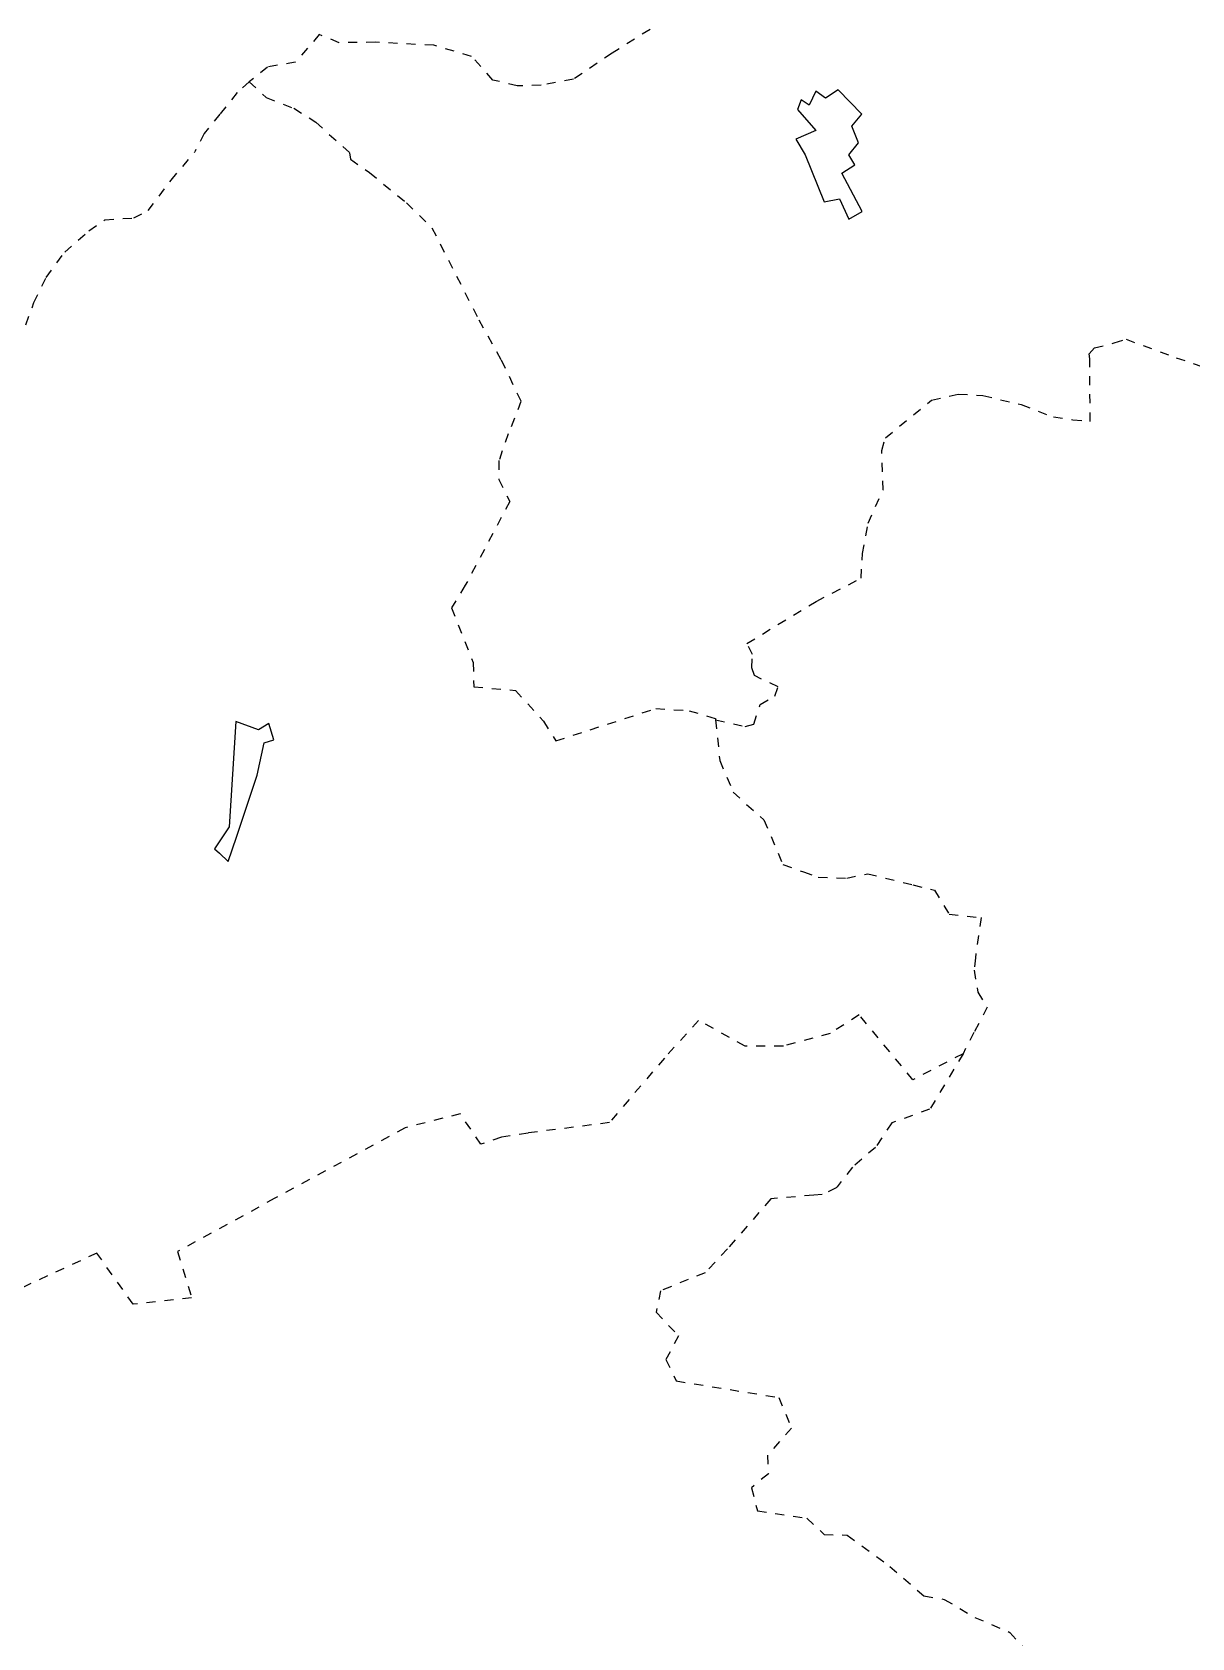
# Model space of a CAD drawing. Header units: millimetres. Extents: x 1888 to 2040, y 1705 to 1894.
# Drawn here: x 1915.06 to 1927.85, y 1828.14 to 1845.85 of the extents above; entities that cross this region are included whole.
import ezdxf

# ---------------------------------------------------------------- set-up
doc = ezdxf.new("R2010")
doc.units = ezdxf.units.MM
doc.linetypes.add('HIDDEN', pattern=[0.375, 0.25, -0.125])

# ---------------------------------------------------------------- blocks, each defined once
blk = doc.blocks.new('mall')
at = {"linetype": 'HIDDEN'}
for p, q in [((-102920, 9086), (-103338, 8825)), ((-106567, 9030), (-106832, 8726)), ((-106349, 8940), (-106567, 9030)), ((-105949, 8945), (-106349, 8940)), ((-105305, 8912), (-105949, 8945)), ((-104887, 8790), (-105305, 8912)), ((-106832, 8726), (-107138, 8672)), ((-104653, 8529), (-104887, 8790)), ((-103338, 8825), (-103764, 8537)), ((-107340, 8509), (-107472, 8390)), ((-107138, 8672), (-107340, 8509)), ((-107340, 8509), (-107153, 8336)), ((-104385, 8463), (-104653, 8529)), ((-103764, 8537), (-104122, 8472)), ((-107472, 8390), (-107664, 8152)), ((-107153, 8336), (-106849, 8218)), ((-104122, 8472), (-104385, 8463)), ((-107664, 8152), (-107837, 7939)), ((-106849, 8218), (-106605, 8064)), ((-106605, 8064), (-106234, 7727)), ((-107837, 7939), (-107941, 7735)), ((-108202, 7423), (-107941, 7735)), ((-106234, 7727), (-106223, 7656)), ((-106223, 7656), (-106014, 7508)), ((-106014, 7508), (-105606, 7173)), ((-108455, 7088), (-108202, 7423)), ((-108614, 7007), (-108455, 7088)), ((-105606, 7173), (-105325, 6899)), ((-109108, 6865), (-108933, 6988)), ((-108933, 6988), (-108614, 7007)), ((-109375, 6629), (-109108, 6865)), ((-105325, 6899), (-104807, 5882)), ((-109579, 6349), (-109375, 6629)), ((-109715, 6075), (-109579, 6349)), ((-109803, 5829), (-109715, 6075)), ((-104807, 5882), (-104561, 5441)), ((-97801, 5628), (-97669, 5670)), ((-97669, 5670), (-97118, 5466)), ((-98077, 5507), (-98018, 5574)), ((-98071, 5452), (-98077, 5507)), ((-98018, 5574), (-97801, 5628)), ((-104561, 5441), (-104343, 4984)), ((-98065, 4763), (-98071, 5452)), ((-97118, 5466), (-96573, 5283)), ((-104343, 4984), (-104483, 4626)), ((-100324, 4582), (-99815, 4999)), ((-99815, 4999), (-99520, 5065)), ((-99520, 5065), (-99248, 5049)), ((-99248, 5049), (-98826, 4948)), ((-98826, 4948), (-98470, 4812)), ((-98470, 4812), (-98256, 4782)), ((-104483, 4626), (-104586, 4330)), ((-98256, 4782), (-98065, 4763)), ((-100364, 4441), (-100324, 4582)), ((-100350, 4008), (-100364, 4441)), ((-104586, 4330), (-104587, 4122)), ((-104587, 4122), (-104466, 3881)), ((-100514, 3640), (-100350, 4008)), ((-104466, 3881), (-104957, 2955)), ((-100576, 3305), (-100514, 3640)), ((-100592, 3034), (-100576, 3305)), ((-101087, 2778), (-100592, 3034)), ((-104957, 2955), (-105110, 2706)), ((-105110, 2706), (-104870, 2104)), ((-101851, 2314), (-101087, 2778)), ((-101790, 2190), (-101851, 2314)), ((-101796, 2043), (-101790, 2190)), ((-104870, 2104), (-104863, 1835)), ((-101768, 1959), (-101796, 2043)), ((-101508, 1836), (-101768, 1959)), ((-104863, 1835), (-104404, 1795)), ((-104404, 1795), (-104095, 1458)), ((-101542, 1733), (-101508, 1836)), ((-103959, 1239), (-102855, 1596)), ((-102855, 1596), (-102488, 1572)), ((-101775, 1423), (-101704, 1642)), ((-101704, 1642), (-101542, 1733)), ((-104095, 1458), (-103959, 1239)), ((-102488, 1572), (-102197, 1485)), ((-102197, 1485), (-102196, 1470)), ((-102196, 1470), (-101872, 1396)), ((-102196, 1470), (-102151, 1021)), ((-101872, 1396), (-101775, 1423)), ((-102151, 1021), (-102003, 673)), ((-102003, 673), (-101664, 367)), ((-101664, 367), (-101454, -126)), ((-101454, -126), (-101228, -206)), ((-101228, -206), (-101064, -264)), ((-101064, -264), (-100750, -275)), ((-100750, -275), (-100518, -226)), ((-100518, -226), (-100020, -350)), ((-100020, -350), (-99783, -406)), ((-99783, -406), (-99622, -673)), ((-99622, -673), (-99268, -711)), ((-99268, -711), (-99332, -1153)), ((-99332, -1153), (-99344, -1289)), ((-99344, -1289), (-99306, -1533)), ((-99306, -1533), (-99200, -1700)), ((-99200, -1700), (-99347, -1978)), ((-102384, -1844), (-102762, -2261)), ((-101870, -2130), (-102384, -1844)), ((-100615, -1783), (-100932, -1988)), ((-100020, -2499), (-100615, -1783)), ((-100932, -1988), (-101449, -2128)), ((-99347, -1978), (-99468, -2212)), ((-102762, -2261), (-103367, -2971)), ((-101449, -2128), (-101870, -2130)), ((-99468, -2212), (-100020, -2499)), ((-99468, -2212), (-99836, -2825)), ((-99836, -2825), (-100253, -2973)), ((-105012, -2875), (-105621, -3029)), ((-104786, -3211), (-105012, -2875)), ((-103367, -2971), (-104265, -3087)), ((-100253, -2973), (-100433, -3245)), ((-105621, -3029), (-107057, -3807)), ((-104558, -3134), (-104786, -3211)), ((-104265, -3087), (-104558, -3134)), ((-100433, -3245), (-100688, -3464)), ((-100688, -3464), (-100857, -3680)), ((-100866, -3691), (-101020, -3765)), ((-100857, -3680), (-100866, -3691)), ((-107057, -3807), (-108131, -4394)), ((-101587, -3813), (-102067, -4364)), ((-101115, -3773), (-101587, -3813)), ((-101020, -3765), (-101115, -3773)), ((-109021, -4412), (-109994, -4861)), ((-108619, -4976), (-109021, -4412)), ((-108131, -4394), (-107976, -4904)), ((-102067, -4364), (-102313, -4629)), ((-102313, -4629), (-102803, -4826)), ((-107976, -4904), (-108619, -4976)), ((-102803, -4826), (-102853, -5064)), ((-102853, -5064), (-102606, -5323)), ((-102606, -5323), (-102744, -5584)), ((-102744, -5584), (-102630, -5821)), ((-102630, -5821), (-101499, -6004)), ((-101499, -6004), (-101359, -6342)), ((-101359, -6342), (-101626, -6639)), ((-101626, -6639), (-101615, -6847)), ((-101615, -6847), (-101800, -6999)), ((-101800, -6999), (-101736, -7255)), ((-101736, -7255), (-101189, -7335)), ((-101189, -7335), (-100999, -7515)), ((-100999, -7515), (-100744, -7521)), ((-100744, -7521), (-100275, -7868)), ((-100275, -7868), (-99899, -8192)), ((-99899, -8192), (-99675, -8231)), ((-99675, -8231), (-99339, -8430)), ((-99339, -8430), (-98951, -8595)), ((-98951, -8595), (-98722, -8854))]:
    blk.add_line(p, q, dxfattribs=at)
at = {"linetype": 'Continuous'}
for p, q in [((-101093, 8405), (-101165, 8250)), ((-100985, 8330), (-101093, 8405)), ((-100845, 8420), (-100985, 8330)), ((-100583, 8151), (-100845, 8420)), ((-101254, 8311), (-101293, 8202)), ((-101293, 8202), (-101090, 7971)), ((-101165, 8250), (-101254, 8311)), ((-100695, 8020), (-100583, 8151)), ((-101090, 7971), (-101312, 7878)), ((-100622, 7835), (-100695, 8020)), ((-101312, 7878), (-101209, 7704)), ((-100727, 7702), (-100622, 7835)), ((-101209, 7704), (-100998, 7184)), ((-100660, 7592), (-100727, 7702)), ((-100806, 7500), (-100660, 7592)), ((-100579, 7080), (-100806, 7500)), ((-100998, 7184), (-100831, 7217)), ((-100831, 7217), (-100728, 6995)), ((-100728, 6995), (-100579, 7080)), ((-107488, 1453), (-107560, 290)), ((-107238, 1360), (-107488, 1453)), ((-107125, 1431), (-107238, 1360)), ((-107067, 1252), (-107125, 1431)), ((-107175, 1219), (-107067, 1252)), ((-107254, 862), (-107175, 1219)), ((-107480, 178), (-107254, 862)), ((-107560, 290), (-107724, 48)), ((-107573, -92), (-107480, 178)), ((-107724, 48), (-107667, -1)), ((-107667, -1), (-107573, -92))]:
    blk.add_line(p, q, dxfattribs=at)

msp = doc.modelspace()

# ---------------------------------------------------------------- block references
at = {"xscale": 0.001, "yscale": 0.001, "zscale": 0.001}
msp.add_blockref('mall', (2024.797, 1836.796), dxfattribs=at)

doc.saveas('drawing.dxf')
